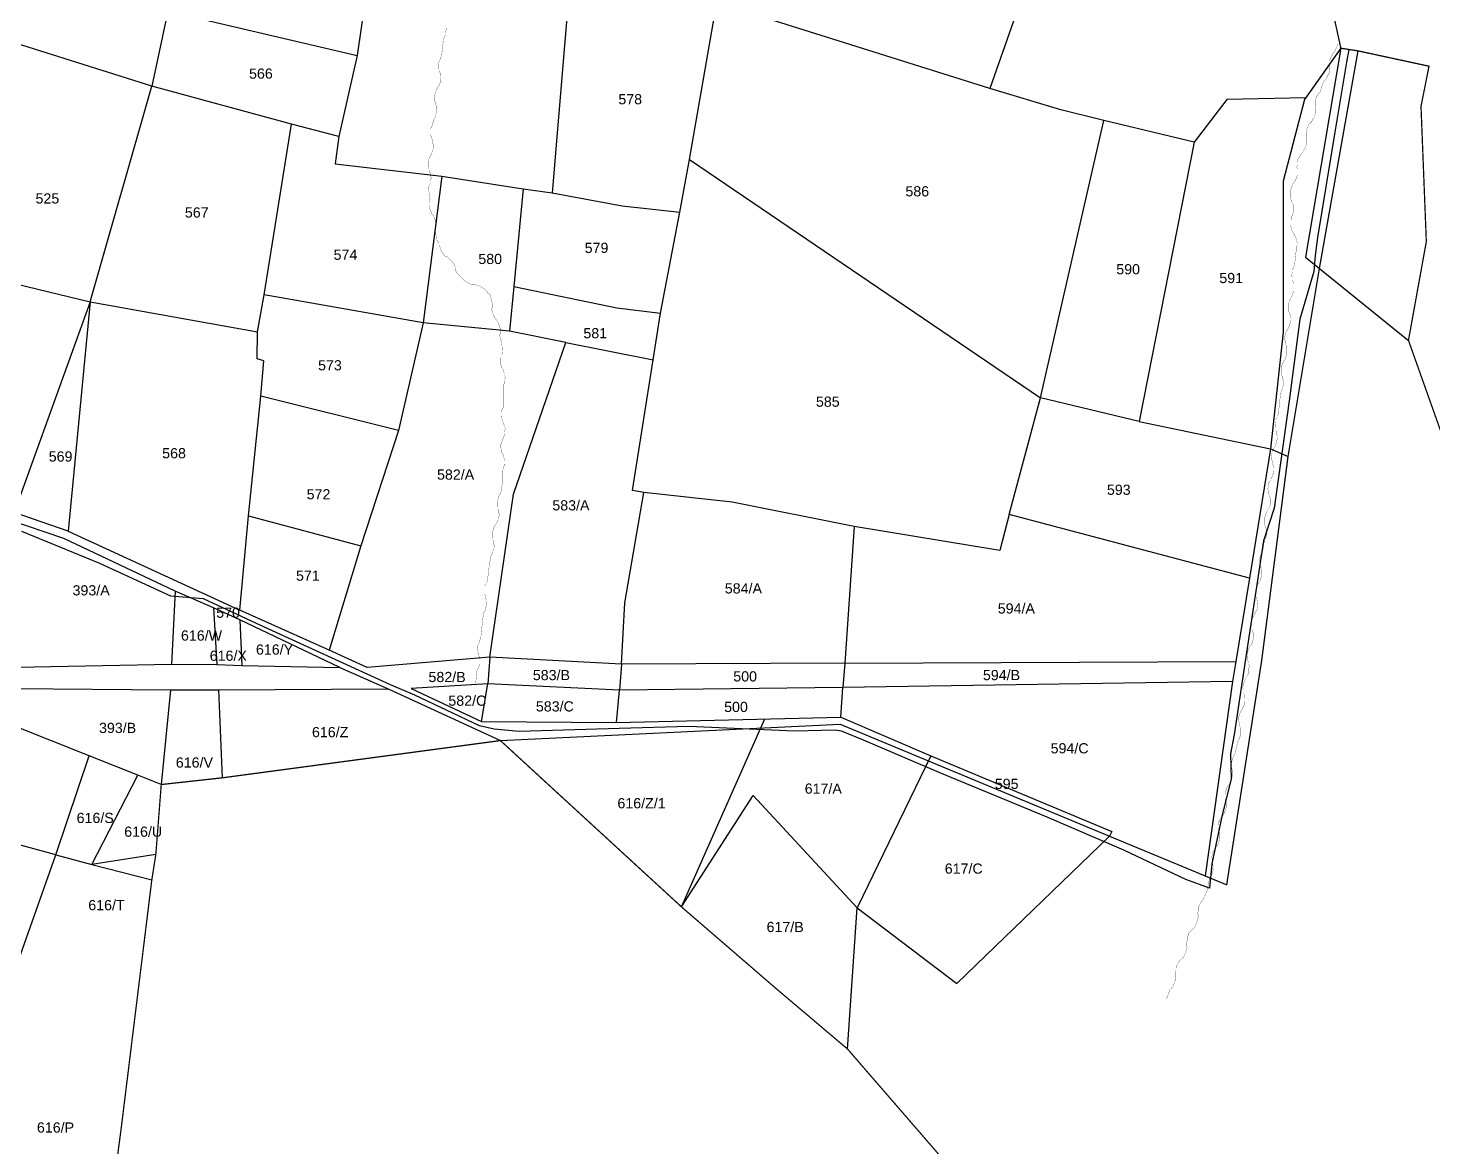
# Model space of a CAD drawing. Header units: inches. Extents: x 617 to 4497, y -923 to 1824.
# Drawn here: x 3092 to 3644, y 466 to 905 of the extents above; entities that cross this region are included whole.
import ezdxf
from ezdxf.enums import TextEntityAlignment as Align

# ---------------------------------------------------------------- set-up
doc = ezdxf.new("R2010")
doc.units = ezdxf.units.IN
doc.header["$LTSCALE"] = 15
doc.header["$MEASUREMENT"] = 0
for name, color, linetype in [('BOUNDARY', 5, 'Continuous'), ('PLOT', 7, 'Continuous'), ('PLOT NO', 7, 'Continuous'), ('ROAD', 50, 'Continuous'), ('STREAM', 130, 'SL')]:
    doc.layers.add(name, color=color, linetype=linetype)
doc.styles.get("Standard").update_dxf_attribs({"font": 'arial.ttf'})
doc.linetypes.add('SL', pattern='A,8e-06,[1,streme line,S=0.066667,R=0,X=0,Y=0],-0.839413', length=0.839421)

msp = doc.modelspace()

# ---------------------------------------------------------------- linework, layer by layer
at = {"layer": 'BOUNDARY', "const_width": 0.5}
for points in [[(3657.32, 718.66), (3634.59, 782.63), (3641.61, 821.44), (3639.52, 874.54), (3642.66, 890.34), (3614.82, 896.35), (3608.04, 897.4), (3599.45, 936.72)], [(3118.58, 393.79), (3129.12, 473.68), (3141.07, 570.73), (3142.64, 580.6), (3144.78, 608.15), (3168.71, 610.78), (3277.98, 625.42), (3349.12, 560.06), (3386.49, 527.79), (3414.34, 504.21), (3587.6, 304)]]:
    msp.add_lwpolyline(points, dxfattribs=at)
at = {"layer": 'PLOT'}
for points in [[(3185.94, 1039.19), (3193.77, 1035.09), (3216.6, 1038.09), (3218.43, 1024.93), (3243.95, 1022.39), (3237.37, 988.29), (3231.78, 959.56), (3226.75, 929.13), (3221.76, 894.49), (3214.57, 862.77), (3213.1, 851.98), (3255.01, 847.15), (3286.96, 842.14), (3298.24, 840.55), (3325.74, 835.46), (3348.44, 833.01), (3352.28, 853.73), (3362.58, 913.19), (3363.58, 919.48), (3369.86, 955.13), (3386.17, 1020.96)], [(3312.03, 1006.91), (3318.03, 972.62), (3305.65, 928.29), (3298.24, 840.55)], [(3507.28, 982.96), (3490.48, 939.44), (3470.24, 881.64), (3374.42, 911.66), (3373.8, 916.12), (3363.58, 919.48)], [(3151.88, 931.24), (3147.35, 911.99), (3141.11, 882.56), (3082.61, 900.99), (3089.71, 921.07), (3077.68, 928.89)], [(3147.35, 911.99), (3221.76, 894.49)], [(3608.04, 897.4), (3593.77, 877.24), (3585.4, 845.22), (3585.4, 785.86), (3580.39, 739.99), (3587.37, 736.97)], [(3608.04, 897.4), (3594.17, 815.3)], [(3599.69, 810.93), (3614.82, 896.35)], [(3108.27, 707.74), (3175.69, 676.61), (3179, 713.77), (3183.86, 760.71), (3185.13, 774.58), (3182.48, 775.35), (3182.63, 785.99), (3185.21, 800.49), (3195.97, 867.51), (3141.11, 882.56)], [(3116.86, 797.75), (3141.11, 882.56)], [(3594.22, 877.87), (3563.28, 877.22), (3550.44, 860.46), (3514.94, 869.03), (3498.11, 873.2), (3470.24, 881.64)], [(3214.57, 862.77), (3195.97, 867.51)], [(3528.77, 750.7), (3490.09, 760.03), (3514.94, 869.03)], [(3550.44, 860.46), (3528.77, 750.7), (3580.39, 739.99)], [(3352.28, 853.73), (3490.09, 760.03)], [(3255.01, 847.15), (3247.66, 789.46), (3237.9, 747.24), (3223.14, 701.91), (3210.76, 660.91), (3175.69, 676.61)], [(3286.96, 842.14), (3283.24, 803.77), (3281.48, 786.29)], [(3477.79, 714.2), (3474.1, 700.07), (3416.93, 709.49), (3368.98, 719.11), (3334.35, 722.85), (3329.83, 723.66), (3337.95, 775.01), (3340.81, 793.33), (3348.44, 833.01)], [(3594.17, 815.3), (3599.69, 810.93)], [(3414.34, 504.21), (3418.12, 559.66), (3457.24, 530.03), (3517.17, 587.91), (3563.32, 568.73), (3577.07, 656.81), (3587.37, 736.97), (3599.69, 810.93), (3634.59, 782.63)], [(3087.69, 804.83), (3116.86, 797.75), (3087.06, 715)], [(3303.64, 781.84), (3281.48, 786.29), (3247.66, 789.46), (3185.21, 800.49)], [(3283.24, 803.77), (3323.68, 795.45), (3340.81, 793.33)], [(2384.3, 798.1), (2449.69, 771.41), (2513.77, 747.8), (2691.11, 682.24), (2726.68, 669.8), (2773.18, 654.01), (2826.36, 648.76), (2847.6, 648.69), (2855.36, 648.85), (2898.47, 649.99), (2983.34, 653.48), (3034.64, 653.48), (3087.94, 654.24), (3148.78, 655.48), (3166.65, 655.3), (3176.36, 654.93), (3214.91, 654.12), (3233.83, 645.75)], [(3116.86, 797.75), (3108.27, 707.74), (3087.06, 715)], [(3116.86, 797.75), (3182.63, 785.99)], [(2395.88, 784.64), (2444.3, 763.79), (2511.31, 739.38), (2690.58, 672.15), (2746.19, 651.98), (2768.1, 645.72), (2792.49, 638.34), (2828.3, 639.14), (2841.61, 639.2), (2854.37, 640.28), (2897.08, 641.44), (2972.39, 644.12), (3043.65, 645.75), (3087.01, 645.82), (3148.38, 645.4), (3167.29, 645.35), (3233.83, 645.75), (3277.98, 625.42)], [(3325.48, 655.45), (3273.84, 658.13), (3283.09, 722.27), (3303.64, 781.84), (3337.95, 775.01)], [(3237.9, 747.24), (3183.86, 760.71)], [(3572.2, 689.28), (3477.79, 714.2), (3490.09, 760.03)], [(3580.39, 739.99), (3572.2, 689.28), (3566.74, 656.54), (3565.5, 648.56), (3554.69, 572.31)], [(3150.27, 684.11), (3106.49, 704.75), (3084.95, 712.15), (3061.64, 719.96), (3030.82, 723.15), (3033.93, 664.22), (3034.64, 653.48)], [(3325.48, 655.45), (3326.85, 679.47), (3334.35, 722.85)], [(3179, 713.77), (3223.14, 701.91)], [(3416.93, 709.49), (3413.25, 655.83), (3412.48, 646.26)], [(3165.25, 677.6), (3150.27, 684.11), (3148.78, 655.48)], [(3175.65, 672.85), (3165.25, 677.6), (3166.65, 655.3)], [(3214.91, 654.12), (3175.65, 672.85), (3176.36, 654.93)], [(3273.84, 658.13), (3225.61, 654.13), (3210.76, 660.91)], [(3273.84, 658.13), (3273.07, 647.68)], [(3413.25, 655.83), (3566.74, 656.54)], [(3413.25, 655.83), (3325.48, 655.45), (3324.75, 645.25)], [(3144.78, 608.15), (3135.59, 611.87), (3116.41, 619.44), (3086.86, 631.17), (3043.65, 645.75)], [(3565.5, 648.56), (3412.48, 646.26), (3324.75, 645.25), (3273.07, 647.68), (3242.93, 645.87), (3270.58, 632.96), (3273.07, 647.68)], [(3323.62, 632.52), (3411.71, 634.56), (3412.48, 646.26)], [(3148.38, 645.4), (3144.78, 608.15)], [(3167.29, 645.35), (3168.71, 610.78)], [(3270.58, 632.96), (3323.62, 632.52), (3324.75, 645.25)], [(3411.71, 634.56), (3447, 619.45), (3518.1, 589.68), (3517.17, 587.91)], [(3277.98, 625.42), (3411.4, 631.85), (3517.17, 587.91)], [(3349.12, 560.06), (3381.76, 633.97)], [(3103.37, 580.5), (3116.41, 619.44)], [(3447, 619.45), (3418.12, 559.66)], [(3142.64, 580.6), (3117.5, 576.78), (3135.59, 611.87)], [(3349.12, 560.06), (3377.28, 603.9), (3418.12, 559.66)], [(3077.74, 487.83), (3089.49, 541.2), (3103.37, 580.5), (3031.63, 600)], [(3103.37, 580.5), (3117.5, 576.78), (3141.07, 570.73)]]:
    msp.add_lwpolyline(points, dxfattribs=at)
at = {"layer": 'ROAD'}
msp.add_lwpolyline([(3611.2, 896.94), (3610.23, 891.91), (3605.68, 864.46), (3598.88, 823), (3598, 816.02), (3597.45, 809.63), (3591.92, 791.02), (3587.68, 758.89), (3581.85, 716.69), (3577.61, 703.82), (3570.73, 658.29), (3566.14, 627.74), (3564.72, 620.16), (3564.9, 610.29), (3561.37, 596.19), (3557.32, 576.98), (3556.44, 567.42), (3547.2, 570.82), (3522.75, 582.37), (3492.72, 595.28), (3451.16, 612.42), (3420.54, 625.54), (3411.89, 629.13), (3409.47, 629.51), (3393.49, 629.08), (3352, 631.01), (3324.62, 630.1), (3285.4, 629.03), (3275.54, 629.94), (3269.76, 631.22), (3244.32, 643.22), (3234.84, 647.35), (3183.95, 670.57), (3161.35, 681.14), (3153.12, 681.73), (3148.58, 682.16), (3120.65, 695.01), (3090.02, 707.56)], dxfattribs=at)
at = {"layer": 'STREAM', "color": 4, "lineweight": 0, "const_width": 0.1}
for points in [[(3256.7, 905.41), (3256.7, 904.75), (3256.48, 903.44), (3256.48, 903), (3256.48, 902.78), (3256.04, 901.69), (3255.82, 901.47), (3255.82, 901.25), (3255.61, 901.03), (3254.95, 894.91), (3254.95, 894.48), (3254.51, 893.82), (3254.29, 892.94), (3254.08, 892.73), (3253.86, 892.07), (3253.64, 890.76), (3253.64, 890.54), (3253.64, 890.1), (3253.86, 889.01), (3253.86, 888.79), (3253.86, 888.57), (3254.29, 887.7), (3254.29, 886.61), (3254.51, 886.39), (3254.51, 885.73), (3254.29, 884.42), (3254.29, 883.98), (3254.29, 883.76), (3253.86, 882.67), (3253.64, 882.45), (3253.42, 882.23), (3253.2, 881.8), (3252.98, 881.36), (3252.55, 880.48), (3252.55, 880.27), (3252.33, 879.61), (3252.11, 878.3), (3252.11, 877.86), (3252.11, 877.64), (3252.11, 876.55), (3252.33, 876.33), (3252.33, 875.89), (3252.76, 875.02), (3252.76, 874.14), (3252.76, 873.93), (3252.98, 873.27), (3252.76, 871.96), (3252.55, 871.52), (3252.55, 871.3), (3252.33, 870.21), (3252.11, 869.99), (3251.89, 869.77), (3251.67, 869.33), (3251.67, 868.68), (3251.45, 868.02), (3251.23, 867.59), (3251.02, 866.49), (3250.8, 866.27), (3250.58, 865.62), (3250.58, 864.31), (3250.58, 864.09), (3250.58, 863.65), (3250.8, 862.56), (3250.8, 862.34), (3251.02, 862.12), (3251.23, 861.25), (3251.45, 860.15), (3251.45, 859.93), (3251.67, 859.28), (3251.67, 857.97), (3251.45, 857.53), (3251.45, 857.31), (3251.02, 856.22), (3251.02, 856), (3250.8, 855.78), (3250.58, 855.34), (3250.36, 854.91), (3249.92, 854.03), (3249.92, 853.81), (3249.7, 853.16), (3249.7, 851.85), (3249.7, 851.41), (3249.7, 851.19), (3249.92, 850.1), (3249.92, 849.66), (3249.92, 849.44), (3250.36, 848.57), (3250.58, 847.69), (3250.58, 847.47), (3250.8, 846.6), (3250.58, 845.29), (3250.58, 845.07), (3250.58, 844.63), (3250.14, 843.76), (3249.92, 843.54), (3249.92, 843.1), (3249.7, 842.88), (3249.7, 842.01), (3250.36, 838.29), (3250.14, 837.85), (3249.92, 836.76), (3249.92, 836.54), (3249.92, 835.89), (3250.14, 834.58), (3250.36, 834.14), (3250.36, 833.92), (3250.8, 833.04), (3251.02, 832.61), (3251.02, 832.39), (3251.67, 831.73), (3252.11, 830.64), (3252.11, 830.42), (3252.33, 829.98), (3252.55, 828.67), (3252.55, 828.24), (3252.76, 827.8), (3252.55, 826.92), (3252.55, 826.49), (3252.55, 826.27), (3252.33, 825.83), (3252.98, 822.11), (3253.86, 820.58), (3253.86, 820.15), (3254.29, 819.05), (3254.29, 818.83), (3254.51, 818.18), (3255.17, 817.09), (3255.39, 816.87), (3255.61, 816.65), (3256.26, 815.77), (3256.7, 815.56), (3256.92, 815.56), (3257.57, 814.9), (3258.45, 814.24), (3258.67, 814.03), (3259.1, 813.59), (3259.76, 812.5), (3259.98, 812.06), (3259.98, 811.84), (3260.42, 810.96), (3260.42, 810.53), (3260.42, 810.31), (3260.42, 809.87), (3261.51, 808.34), (3262.38, 807.69), (3262.6, 807.25), (3263.48, 806.59), (3263.48, 806.37), (3264.13, 805.94), (3265.23, 805.28), (3265.44, 805.06), (3265.88, 804.84), (3266.76, 804.63), (3267.19, 804.63), (3267.41, 804.41), (3268.29, 804.41), (3269.38, 804.19), (3269.6, 803.97), (3270.25, 803.75), (3271.35, 803.09), (3271.56, 802.88), (3271.78, 802.66), (3272.44, 802), (3272.66, 801.78), (3272.88, 801.56), (3273.1, 801.13), (3273.97, 800.69), (3274.84, 796.97), (3274.84, 796.32), (3274.84, 795.44), (3274.63, 795.22), (3274.63, 794.35), (3275.06, 793.26), (3275.06, 792.82), (3275.28, 792.6), (3275.72, 791.73), (3275.94, 791.29), (3276.16, 791.07), (3276.59, 790.42), (3277.03, 789.54), (3277.25, 789.32), (3277.47, 788.67), (3277.9, 787.35), (3277.9, 787.14), (3277.9, 786.7), (3277.9, 785.61), (3277.9, 785.39), (3277.9, 785.17), (3277.69, 784.73), (3278.56, 781.01), (3278.78, 777.52), (3278.34, 777.08), (3278.34, 775.99), (3278.12, 775.77), (3278.12, 775.11), (3278.12, 773.8), (3278.12, 773.58), (3278.12, 773.14), (3278.56, 772.27), (3278.56, 771.83), (3278.78, 771.61), (3279.22, 770.74), (3279.43, 769.87), (3279.65, 769.65), (3279.65, 768.99), (3279.87, 767.68), (3279.65, 767.24), (3279.65, 766.8), (3279.43, 765.93), (3279.43, 765.49), (3279.22, 765.27), (3279.22, 765.06), (3279.22, 761.56), (3279.22, 756.75), (3279, 756.09), (3278.56, 755.22), (3278.56, 755), (3278.34, 754.34), (3278.34, 753.03), (3278.56, 752.59), (3278.34, 752.38), (3278.78, 751.28), (3278.78, 751.06), (3279, 750.63), (3279.22, 749.97), (3279.65, 748.88), (3279.65, 748.66), (3279.87, 748), (3279.65, 746.69), (3279.65, 746.26), (3279.65, 746.04), (3279.43, 744.94), (3279.22, 744.72), (3279.22, 744.51), (3279, 744.07), (3278.78, 743.63), (3278.56, 742.54), (3278.34, 742.32), (3278.12, 741.66), (3278.12, 740.35), (3278.34, 740.13), (3278.34, 739.7), (3278.56, 738.82), (3278.56, 738.39), (3278.78, 738.17), (3279.22, 737.29), (3279.43, 736.2), (3279.43, 735.98), (3279.65, 735.32), (3279.65, 734.01), (3279.43, 733.79), (3279.43, 733.36), (3279.22, 732.48), (3279, 732.05), (3279, 731.83), (3278.78, 731.61), (3278.78, 726.8), (3278.12, 722.64), (3277.69, 722.21), (3277.25, 721.33), (3277.25, 721.11), (3277.03, 720.46), (3276.81, 719.15), (3276.81, 718.71), (3276.81, 718.49), (3276.81, 717.4), (3277.03, 717.18), (3277.03, 716.74), (3277.25, 715.87), (3277.25, 714.99), (3277.47, 714.56), (3277.47, 713.9), (3277.25, 712.59), (3277.03, 712.37), (3277.03, 711.93), (3276.59, 711.06), (3276.37, 710.84), (3276.37, 710.62), (3276.16, 710.18), (3275.72, 709.75), (3275.28, 708.87), (3275.28, 708.65), (3275.06, 708), (3274.84, 706.69), (3274.84, 706.25), (3274.84, 706.03), (3274.84, 704.94), (3275.06, 704.72), (3275.06, 704.28), (3275.28, 703.41), (3275.28, 702.53), (3275.5, 702.31), (3275.5, 701.44), (3275.28, 700.13), (3275.06, 699.91), (3275.06, 699.69), (3274.63, 698.6), (3274.41, 698.38), (3274.41, 698.16), (3274.19, 697.72), (3273.53, 693.79), (3272.88, 688.1), (3272.66, 687.67), (3272.22, 686.79), (3272, 686.57), (3271.78, 685.92), (3271.78, 684.61), (3271.78, 684.17), (3271.78, 683.95), (3271.78, 682.86), (3272, 682.42), (3272, 682.2), (3272.22, 681.33), (3272.44, 680.45), (3272.44, 680.02), (3272.66, 679.36), (3272.44, 678.05), (3272.22, 677.83), (3272.22, 677.39), (3272, 676.52), (3271.78, 676.08), (3271.56, 675.86), (3271.35, 675.64), (3270.69, 669.96), (3270.25, 665.37), (3269.82, 664.93), (3269.6, 663.84), (3269.38, 663.62), (3269.16, 662.96), (3268.94, 661.65), (3269.16, 661.43), (3268.94, 661), (3269.16, 659.9), (3269.38, 659.68), (3269.38, 659.47), (3269.6, 658.59), (3269.82, 657.5), (3269.82, 657.28), (3269.82, 656.62), (3269.82, 655.31), (3269.6, 654.87), (3269.6, 654.66), (3269.16, 653.56), (3268.94, 653.34), (3268.94, 653.13), (3268.72, 652.69), (3268.29, 648.1)], [(3539.59, 523.92), (3540.9, 527.64), (3541.33, 527.86), (3541.99, 528.73), (3541.99, 528.95), (3542.43, 529.61), (3542.86, 530.92), (3543.08, 531.14), (3543.08, 531.58), (3543.3, 532.45), (3543.08, 532.89), (3543.08, 533.11), (3543.08, 533.98), (3543.3, 535.07), (3543.3, 535.29), (3543.3, 535.95), (3543.74, 537.26), (3543.96, 537.48), (3543.96, 537.92), (3544.61, 538.57), (3544.83, 539.01), (3545.05, 539.23), (3545.27, 539.45), (3545.71, 539.67), (3546.36, 540.54), (3546.58, 540.76), (3546.8, 541.41), (3547.24, 542.73), (3547.46, 542.94), (3547.46, 543.38), (3547.67, 544.26), (3547.46, 544.69), (3547.46, 544.91), (3547.46, 545.79), (3547.67, 546.88), (3547.67, 547.1), (3547.67, 547.75), (3548.11, 549.07), (3548.33, 549.28), (3548.33, 549.72), (3548.99, 550.38), (3549.2, 550.81), (3549.42, 551.03), (3549.64, 551.25), (3550.08, 551.47), (3550.73, 552.34), (3550.95, 552.56), (3551.17, 553.22), (3551.61, 554.53), (3551.83, 554.75), (3551.83, 554.97), (3552.05, 556.06), (3551.83, 556.5), (3552.05, 556.72), (3551.83, 557.59), (3552.05, 558.68), (3552.05, 558.9), (3552.05, 559.56), (3552.48, 560.87), (3552.7, 561.09), (3552.92, 561.53), (3553.36, 562.18), (3553.58, 562.62), (3553.8, 562.84), (3554.01, 563.06), (3555.54, 566.55), (3556.42, 571.15), (3556.64, 571.58), (3557.07, 572.46), (3557.29, 572.68), (3557.51, 573.33), (3557.95, 574.64), (3557.73, 574.86), (3557.95, 575.3), (3557.95, 576.17), (3557.73, 576.61), (3557.73, 576.83), (3557.51, 577.7), (3557.51, 578.8), (3557.51, 579.02), (3557.29, 579.67), (3557.73, 580.98), (3557.73, 581.42), (3557.95, 581.64), (3558.39, 582.51), (3558.6, 582.95), (3558.6, 583.17), (3558.82, 583.39), (3559.26, 583.83), (3559.7, 584.7), (3559.92, 584.92), (3560.13, 585.57), (3560.35, 586.89), (3560.35, 587.32), (3560.35, 587.54), (3560.35, 588.63), (3560.35, 588.85), (3560.35, 589.29), (3560.13, 590.16), (3559.92, 591.04), (3559.92, 591.48), (3559.92, 592.13), (3560.13, 593.44), (3560.35, 593.66), (3560.35, 594.1), (3560.79, 594.97), (3561.01, 595.19), (3561.23, 595.41), (3561.45, 595.63), (3561.88, 596.07), (3562.32, 597.16), (3562.32, 597.38), (3562.76, 598.04), (3562.98, 599.13), (3562.98, 599.57), (3562.98, 600), (3562.98, 600.88), (3562.98, 601.31), (3562.76, 601.53), (3562.54, 602.41), (3562.54, 603.5), (3562.54, 603.72), (3562.54, 604.37), (3562.76, 605.69), (3562.98, 605.91), (3562.98, 606.34), (3563.41, 607.22), (3563.63, 607.65), (3563.85, 607.87), (3564.07, 608.09), (3564.29, 608.53), (3564.73, 609.4), (3564.94, 609.62), (3565.16, 610.28), (3565.6, 611.59), (3565.6, 611.81), (3565.6, 612.24), (3565.6, 613.34), (3565.38, 613.56), (3565.38, 613.78), (3565.16, 614.87), (3565.16, 615.74), (3565.16, 615.96), (3565.16, 616.84), (3565.38, 617.93), (3565.38, 618.37), (3565.6, 618.58), (3566.04, 619.68), (3566.26, 619.9), (3566.26, 620.12), (3566.47, 620.33), (3567.57, 624.92), (3567.79, 625.36), (3568.22, 626.45), (3568.22, 626.67), (3568.66, 627.33), (3568.66, 628.64), (3568.66, 628.86), (3568.66, 629.3), (3568.66, 630.39), (3568.44, 630.61), (3568.44, 630.83), (3568.22, 631.7), (3568.01, 632.79), (3568.01, 633.01), (3568.01, 633.67), (3568.01, 634.98), (3568.22, 635.42), (3568.22, 635.64), (3568.66, 636.73), (3568.88, 636.95), (3568.88, 637.17), (3569.1, 637.39), (3569.54, 638.04), (3569.75, 638.92), (3569.97, 639.13), (3570.19, 639.79), (3570.41, 641.1), (3570.41, 641.32), (3570.41, 641.76), (3570.19, 642.85), (3570.19, 643.07), (3570.19, 643.29), (3569.75, 644.16), (3569.75, 645.26), (3569.75, 645.47), (3569.54, 646.13), (3569.75, 647.44), (3569.97, 647.88), (3569.97, 648.1), (3570.19, 649.19), (3570.41, 649.41), (3570.63, 649.63), (3570.85, 650.07), (3571.07, 650.5), (3571.5, 651.38), (3571.72, 651.6), (3571.94, 652.25), (3571.94, 653.56), (3571.94, 654), (3572.16, 654.22), (3571.94, 655.31), (3571.72, 655.53), (3571.72, 655.97), (3571.5, 656.84), (3571.28, 657.72), (3571.28, 657.94), (3571.28, 658.59), (3571.5, 659.9), (3571.5, 660.34), (3571.5, 660.56), (3571.94, 661.65), (3572.16, 661.87), (3572.16, 662.09), (3572.38, 662.53), (3572.81, 662.96), (3573.25, 663.84), (3573.25, 664.06), (3573.47, 664.71), (3573.69, 666.02), (3573.69, 666.46), (3573.69, 666.68), (3573.69, 667.77), (3573.47, 667.99), (3573.47, 668.43), (3573.03, 669.3), (3573.03, 670.18), (3573.03, 670.4), (3572.81, 671.27), (3573.03, 672.58), (3573.25, 672.8), (3573.25, 673.24), (3573.69, 674.11), (3573.91, 674.33), (3573.91, 674.55), (3574.13, 674.99), (3574.34, 675.42), (3574.78, 676.3), (3575, 676.52), (3575.22, 677.17), (3575.44, 678.48), (3575.22, 678.92), (3575.44, 679.14), (3575.22, 680.23), (3575.22, 680.67), (3575, 680.89), (3574.78, 681.76), (3574.56, 682.64), (3574.56, 683.08), (3574.56, 683.73), (3574.78, 685.04), (3574.78, 685.26), (3574.78, 685.7), (3575.22, 686.57), (3575.44, 686.79), (3575.66, 687.01), (3575.88, 687.45), (3576.09, 687.89), (3576.53, 688.76), (3576.53, 688.98), (3576.75, 689.63), (3576.97, 690.95), (3576.97, 691.38), (3576.97, 691.6), (3576.97, 692.69), (3576.75, 693.13), (3576.75, 693.35), (3576.31, 694.23), (3576.31, 695.1), (3576.31, 695.54), (3576.09, 696.19), (3576.31, 697.5), (3576.53, 697.72), (3576.53, 698.16), (3576.97, 699.03), (3577.19, 699.25), (3577.19, 699.69), (3577.41, 699.91), (3577.41, 700.13), (3577.84, 702.97), (3578.06, 703.63), (3578.5, 704.5), (3578.5, 704.72), (3578.72, 705.37), (3578.94, 706.69), (3578.94, 707.12), (3578.94, 707.34), (3578.72, 708.43), (3578.72, 708.65), (3578.5, 708.87), (3578.28, 709.75), (3578.06, 710.84), (3578.06, 711.06), (3578.06, 711.71), (3578.06, 713.03), (3578.28, 713.46), (3578.28, 713.68), (3578.72, 714.77), (3578.94, 714.99), (3578.94, 715.21), (3579.15, 715.65), (3579.37, 716.09), (3579.81, 716.96), (3580.03, 717.18), (3580.25, 717.84), (3580.25, 719.15), (3580.25, 719.58), (3580.25, 719.8), (3580.25, 720.9), (3580.03, 721.33), (3580.03, 721.55), (3579.59, 722.43), (3579.59, 723.3), (3579.59, 723.52), (3579.37, 724.39), (3579.59, 725.71), (3579.59, 725.92), (3579.59, 726.36), (3580.03, 727.24), (3580.25, 727.45), (3580.47, 727.67), (3580.47, 728.11), (3580.9, 728.55), (3581.12, 729.42), (3581.34, 729.86), (3581.56, 730.3), (3581.78, 731.61), (3581.78, 732.05), (3581.78, 732.48), (3581.56, 733.36), (3581.34, 733.79), (3581.34, 734.01), (3581.12, 734.89), (3580.9, 735.98), (3580.9, 736.2), (3580.68, 736.85), (3580.9, 738.17), (3581.12, 738.39), (3581.12, 738.82), (3581.34, 739.7), (3581.56, 740.13), (3581.78, 740.35), (3582, 740.57), (3582.21, 741.01), (3582.65, 742.1), (3582.65, 742.32), (3582.87, 742.98), (3583.09, 744.29), (3583.09, 744.51), (3583.09, 744.94), (3582.87, 745.82), (3582.87, 746.26), (3582.87, 746.47), (3582.43, 747.35), (3582.43, 748.44), (3582.21, 748.66), (3582.21, 749.32), (3582.43, 750.63), (3582.43, 751.06), (3582.43, 751.28), (3582.87, 752.16), (3583.09, 752.59), (3583.09, 752.81), (3583.31, 753.03), (3583.75, 756.09), (3584.4, 762), (3584.62, 762.43), (3585.06, 763.53), (3585.06, 763.74), (3585.28, 764.4), (3585.49, 765.71), (3585.49, 765.93), (3585.49, 766.37), (3585.28, 767.46), (3585.28, 767.68), (3585.28, 767.9), (3584.84, 768.77), (3584.62, 769.87), (3584.62, 770.08), (3584.62, 770.74), (3584.62, 772.05), (3584.84, 772.49), (3584.84, 772.71), (3585.28, 773.8), (3585.49, 774.02), (3585.49, 774.24), (3585.71, 774.67), (3586.15, 775.11), (3586.37, 775.99), (3586.59, 776.21), (3586.81, 776.86), (3586.81, 778.17), (3586.81, 778.61), (3586.81, 778.83), (3586.81, 779.92), (3586.59, 780.14), (3586.59, 780.58), (3586.15, 781.45), (3586.15, 782.33), (3586.15, 782.55), (3585.93, 783.2), (3586.15, 784.73), (3586.15, 784.95), (3586.37, 785.17), (3586.59, 786.26), (3586.81, 786.48), (3587.02, 786.7), (3587.24, 787.14), (3587.46, 787.57), (3587.9, 788.45), (3587.9, 788.67), (3588.12, 789.32), (3588.34, 790.63), (3588.34, 791.07), (3588.34, 791.29), (3588.12, 792.38), (3588.12, 792.82), (3587.9, 793.04), (3587.68, 793.91), (3587.46, 794.79), (3587.46, 795.22), (3587.46, 795.88), (3587.46, 797.19), (3587.68, 797.41), (3587.68, 797.85), (3588.12, 798.72), (3588.34, 799.16), (3588.34, 799.38), (3588.55, 799.6), (3588.77, 800.03), (3589.21, 801.13), (3589.21, 801.35), (3589.65, 802), (3589.65, 803.31), (3589.65, 803.53), (3589.65, 803.97), (3589.65, 804.84), (3589.43, 805.28), (3589.43, 805.5), (3588.99, 806.37), (3588.99, 807.47), (3588.77, 807.69), (3588.77, 808.34), (3588.99, 809.65), (3588.99, 809.87), (3588.99, 810.31), (3589.43, 811.18), (3589.65, 811.62), (3589.65, 811.84), (3589.87, 812.06), (3590.52, 818.18), (3590.74, 818.62), (3590.74, 819.71), (3590.96, 819.93), (3590.96, 820.58), (3590.74, 821.9), (3590.52, 822.33), (3590.52, 822.55), (3590.09, 823.64), (3589.87, 823.86), (3589.87, 824.08), (3589.21, 824.96), (3588.77, 825.83), (3588.77, 826.05), (3588.55, 826.71), (3588.34, 828.02), (3588.34, 828.24), (3588.34, 828.67), (3588.34, 829.77), (3588.34, 829.98), (3588.55, 830.2), (3588.55, 830.64), (3588.55, 830.86), (3588.77, 831.3), (3589.21, 832.17), (3589.21, 832.39), (3589.43, 833.04), (3589.43, 834.58), (3589.43, 834.79), (3589.43, 835.23), (3589.21, 836.11), (3588.99, 836.54), (3588.99, 836.76), (3588.55, 837.64), (3588.34, 838.51), (3588.12, 838.73), (3588.12, 839.38), (3588.12, 840.7), (3588.12, 841.13), (3588.12, 841.35), (3588.55, 842.45), (3588.55, 842.88), (3588.77, 843.1), (3588.99, 843.32), (3589.21, 844.19), (3589.43, 844.41), (3590.09, 845.29), (3590.09, 845.51), (3590.52, 846.16), (3590.96, 847.47), (3590.96, 847.69), (3590.96, 848.13), (3590.96, 849.22), (3590.96, 849.44), (3590.96, 849.66), (3590.74, 850.75), (3590.96, 851.63), (3590.96, 852.06), (3590.96, 852.72), (3591.18, 853.81), (3591.4, 854.25), (3591.62, 854.47), (3592.05, 855.34), (3592.27, 855.78), (3592.49, 856), (3592.71, 856.22), (3593.15, 856.66), (3593.58, 857.53), (3593.8, 857.75), (3594.02, 858.19), (3594.46, 859.5), (3594.46, 859.93), (3594.68, 860.15), (3594.68, 861.25), (3594.68, 861.68), (3594.46, 861.9), (3594.46, 862.78), (3594.46, 863.87), (3594.46, 864.09), (3594.46, 864.74), (3594.89, 866.06), (3595.11, 866.27), (3595.11, 866.49), (3595.55, 867.59), (3595.99, 867.8), (3595.99, 868.02), (3596.21, 868.24), (3596.64, 868.68), (3597.08, 869.55), (3597.3, 869.77), (3597.74, 870.43), (3597.96, 871.52), (3598.17, 871.96), (3598.17, 872.18), (3598.17, 873.27), (3598.17, 873.71), (3598.17, 873.93), (3597.96, 874.8), (3597.96, 875.89), (3597.96, 876.11), (3597.96, 876.77), (3598.39, 878.08), (3598.61, 878.3), (3598.61, 878.74), (3599.27, 879.61), (3599.49, 879.83), (3599.7, 880.05), (3599.92, 880.27), (3600.14, 881.14), (3601.23, 884.2), (3601.67, 884.64), (3602.33, 885.51), (3602.33, 885.73), (3602.76, 886.17), (3603.2, 887.48), (3603.42, 887.7), (3603.42, 888.14), (3603.64, 889.01), (3603.42, 889.45), (3603.42, 889.67), (3603.42, 890.76), (3603.64, 891.63), (3603.64, 891.85), (3603.64, 892.51), (3604.08, 893.82), (3604.29, 894.04), (3604.51, 894.48), (3604.95, 895.35), (3605.17, 895.57), (3605.39, 895.79), (3605.61, 896.01), (3606.92, 899.07)]]:
    msp.add_lwpolyline(points, dxfattribs=at)

# ---------------------------------------------------------------- texts
at = {"layer": 'PLOT NO'}
for s, p in [('566', (3183.92, 887.43)), ('578', (3328.96, 877.37)), ('525', (3100.07, 838.38)), ('586', (3441.69, 841.19)), ('567', (3158.72, 832.88)), ('574', (3217.12, 816.28)), ('580', (3273.96, 814.62)), ('579', (3315.73, 818.98)), ('590', (3524.5, 810.58)), ('591', (3564.97, 807.13)), ('581', (3315.22, 785.46)), ('573', (3211.03, 772.85)), ('585', (3406.55, 758.55)), ('568', (3149.8, 738.3)), ('569', (3105.25, 737.03)), ('582/A', (3260.38, 729.91)), ('572', (3206.54, 722.18)), ('593', (3520.83, 723.96)), ('583/A', (3305.67, 717.83)), ('571', (3202.35, 690.21)), ('393/A', (3117.24, 684.44)), ('584/A', (3373.41, 685.2)), ('594/A', (3480.61, 677.32)), ('570', (3171.03, 675.65)), ('616/W', (3160.59, 666.69)), ('616/Y', (3189.28, 661.19)), ('616/X', (3171.11, 658.75)), ('582/B', (3257.03, 650.4)), ('583/B', (3298.01, 651.15)), ('500', (3374.09, 650.64)), ('594/B', (3474.77, 651.15)), ('582/C', (3264.98, 641.1)), ('583/C', (3299.36, 638.85)), ('500', (3370.49, 638.64)), ('393/B', (3127.64, 630.4)), ('616/Z', (3211.11, 628.74)), ('594/C', (3501.52, 622.39)), ('616/V', (3157.8, 616.8)), ('617/A', (3404.78, 606.55)), ('595', (3476.79, 608.42)), ('616/Z/1', (3333.4, 600.81)), ('616/S', (3118.84, 595.03)), ('616/U', (3137.69, 589.63)), ('617/C', (3459.93, 575.13)), ('616/T', (3123.26, 560.78)), ('617/B', (3389.8, 552.19)), ('616/P', (3103.25, 473.42))]:
    msp.add_text(s, height=4, dxfattribs=at).set_placement(p, align=Align.MIDDLE_CENTER)

doc.saveas('drawing.dxf')
